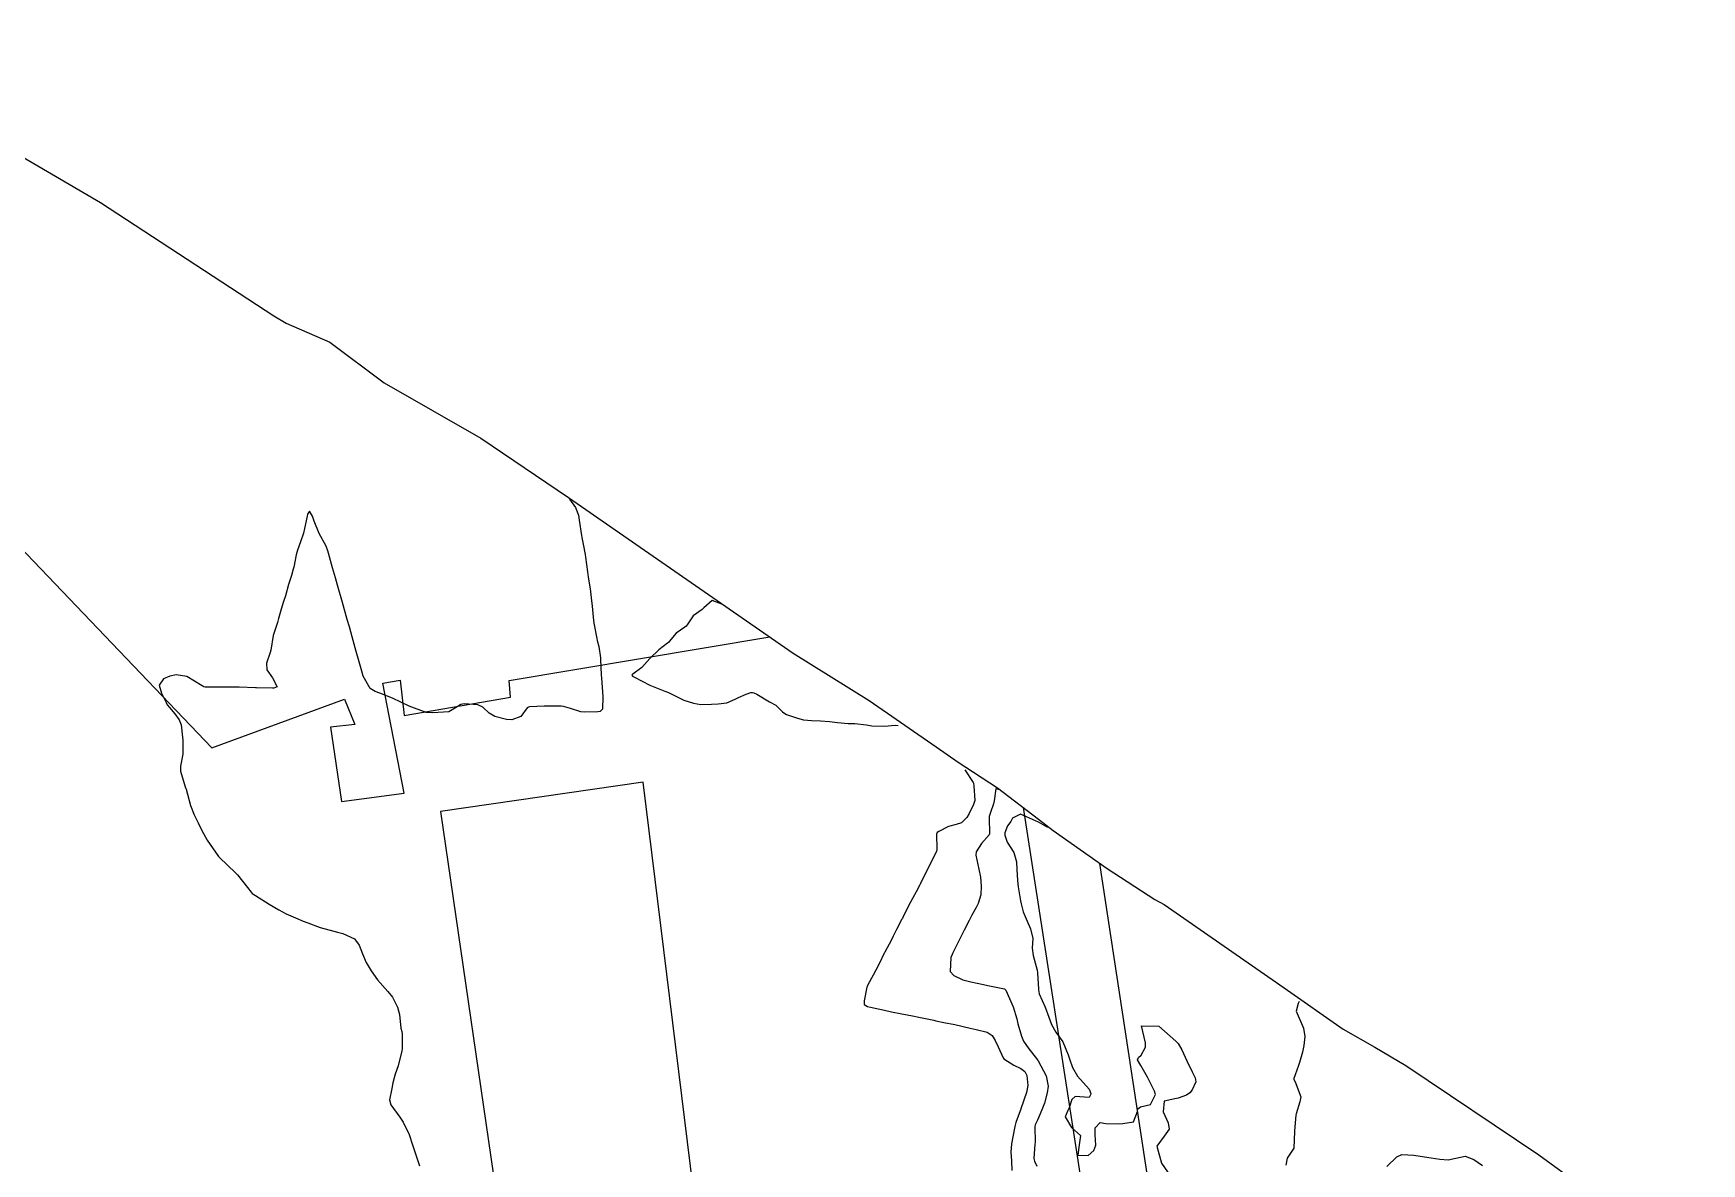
# Model space of a CAD drawing. Header units: metres. Extents: x 286371 to 293043, y 7462578 to 7466404.
# Drawn here: x 286810.2 to 287004.8, y 7466047.4 to 7466179.4 of the extents above; entities that cross this region are included whole.
import ezdxf

# ---------------------------------------------------------------- set-up
doc = ezdxf.new("R2010")
doc.units = ezdxf.units.M
doc.header["$MEASUREMENT"] = 0
for name, color, linetype in [('Area', 45, 'Continuous'), ('Curvas de Nivel 1m', 11, 'Continuous'), ('Curvas de Nivel 5m', 15, 'Continuous'), ('Edificações', 30, 'Continuous'), ('Vias primárias', 230, 'Continuous')]:
    doc.layers.add(name, color=color, linetype=linetype)

msp = doc.modelspace()

# ---------------------------------------------------------------- linework, layer by layer
at = {"layer": 'Area'}
msp.add_polyline3d([(286793.04, 7466174.22, 742.34), (286818.02, 7466159.63, 742.35), (286838.22, 7466146.4, 707.49), (286839.67, 7466145.55, 707.39), (286844.79, 7466143.31, 707.53), (286851.11, 7466138.58, 707.97), (286862.39, 7466132.1, 706.95), (286872.63, 7466125.19, 708.18), (286898.82, 7466107.03, 697.55), (286907.69, 7466101.49, 700.29), (286915.51, 7466096.1, 704.79), (286918.08, 7466094.31, 705.51), (286922.67, 7466091.31, 707.27), (286927.45, 7466087.64, 695.82), (286929.18, 7466086.33, 695.96), (286935.45, 7466081.89, 695.91), (286941.02, 7466078.25, 701.11), (286942.13, 7466077.67, 700.18), (286956.12, 7466067.97, 695.28), (286963, 7466063.13, 695.01), (286966.68, 7466061.04, 694.88), (286970.32, 7466058.88, 694.59), (286985.82, 7466048.47, 699.93), (286995.87, 7466041.16, 693.95)], dxfattribs=at)
at = {"layer": 'Curvas de Nivel 1m', "flags": 128}
for points, elevation in [([(286872.74, 7466125), (286873.42, 7466124.03), (286873.78, 7466123.14), (286873.88, 7466122.53), (286874.12, 7466120.76), (286874.17, 7466120.53), (286874.34, 7466119.75), (286874.57, 7466118.52), (286874.62, 7466118.22), (286874.82, 7466116.52), (286874.91, 7466115.89), (286875.13, 7466114.51), (286875.28, 7466113.46), (286875.39, 7466112.51), (286875.5, 7466111.21), (286875.59, 7466110.5), (286875.93, 7466108.74), (286875.98, 7466108.5), (286876.15, 7466107.78), (286876.35, 7466106.49), (286876.34, 7466106.29), (286876.42, 7466104.49), (286876.47, 7466104.11), (286876.6, 7466102.49), (286876.64, 7466101.91), (286876.59, 7466100.49), (286876.31, 7466100.22), (286876.04, 7466100.18), (286874.43, 7466100.13), (286874.04, 7466100.16), (286872.86, 7466100.54), (286872.05, 7466100.81), (286871.76, 7466100.85), (286870.05, 7466100.85), (286869.79, 7466100.85), (286868.05, 7466100.76), (286867.94, 7466100.73), (286867.81, 7466100.62), (286867.04, 7466099.61), (286866.02, 7466099.23), (286865.38, 7466099.29), (286864.03, 7466099.64), (286863.35, 7466100.01), (286862.63, 7466100.7), (286862.05, 7466100.97), (286860.44, 7466101.12), (286860.05, 7466101.02), (286859.61, 7466100.75), (286858.64, 7466100.16), (286858.03, 7466100.13), (286856.75, 7466100.07), (286856.03, 7466100.1), (286854.04, 7466100.83), (286852.07, 7466101.75), (286850.61, 7466102.35), (286850.08, 7466102.56), (286849.46, 7466102.9), (286848.68, 7466104.34), (286848.51, 7466104.92), (286848.13, 7466106.26), (286847.94, 7466106.93), (286847.86, 7466107.22), (286847.37, 7466108.94), (286847.05, 7466110.08), (286846.8, 7466110.95), (286846.23, 7466112.95), (286845.67, 7466114.96), (286845.42, 7466115.82), (286845.1, 7466116.97), (286844.61, 7466118.69), (286844.52, 7466118.98), (286844.33, 7466119.49), (286843.52, 7466121), (286842.96, 7466122.42), (286842.75, 7466123.01), (286842.39, 7466123.58), (286842.16, 7466123.24), (286842.11, 7466123.02), (286841.83, 7466121.55), (286841.69, 7466121.02), (286841.34, 7466120.03), (286840.99, 7466119.03), (286840.85, 7466118.51), (286840.57, 7466117.04), (286840.51, 7466116.82), (286840.28, 7466116.07), (286840.03, 7466115.28), (286839.96, 7466115.05), (286839.58, 7466113.72), (286839.38, 7466113.06), (286839.11, 7466112.17), (286838.8, 7466111.07), (286838.67, 7466110.6), (286838.17, 7466109.07), (286837.88, 7466107.35), (286837.81, 7466107.08), (286837.38, 7466105.84), (286837.41, 7466105.08), (286838.1, 7466104.12), (286838.63, 7466103.07), (286838.24, 7466102.92), (286838.08, 7466102.92), (286836.2, 7466102.98), (286836.08, 7466102.99), (286834.18, 7466103.03), (286834.08, 7466103.03), (286832.21, 7466103.03), (286832.08, 7466103.03), (286830.21, 7466103.06), (286830.08, 7466103.08), (286829.88, 7466103.2), (286828.1, 7466104.31), (286826.85, 7466104.5), (286826.1, 7466104.32), (286825.35, 7466104.01), (286824.85, 7466103.27), (286825.14, 7466102.35), (286825.68, 7466101.26), (286825.79, 7466101), (286826.05, 7466100.68), (286826.7, 7466099.92), (286827.21, 7466099.24), (286827.44, 7466098.66), (286827.6, 7466097.23), (286827.63, 7466096.88), (286827.64, 7466095.24), (286827.36, 7466093.82), (286827.35, 7466093.24), (286827.91, 7466091.41), (286827.97, 7466091.23), (286828, 7466091.14), (286828.5, 7466089.23), (286828.94, 7466088.13), (286829.4, 7466087.21), (286829.83, 7466086.31), (286830.45, 7466085.19), (286831.78, 7466083.29), (286831.88, 7466083.17), (286833.75, 7466081.39), (286833.98, 7466081.14), (286835.18, 7466079.67), (286835.6, 7466079.12), (286835.71, 7466078.98), (286836.1, 7466078.72), (286837.69, 7466077.73), (286838.83, 7466077.07), (286839.68, 7466076.61), (286840.75, 7466076.11), (286841.66, 7466075.74), (286842.19, 7466075.54), (286843.65, 7466074.98), (286845.25, 7466074.57), (286845.65, 7466074.45), (286846.28, 7466074.31), (286847.64, 7466073.68), (286848.2, 7466072.92), (286848.58, 7466071.94), (286849.03, 7466070.9), (286849.58, 7466069.95), (286850.34, 7466068.88), (286851.54, 7466067.51), (286852.07, 7466066.86), (286852.67, 7466065.69), (286852.89, 7466064.84), (286853.07, 7466063.24), (286853.16, 7466062.84), (286853.2, 7466062.58), (286853.21, 7466060.84), (286853.18, 7466060.59), (286852.74, 7466058.85), (286852.39, 7466057.86), (286852.11, 7466056.86), (286852.01, 7466056.22), (286851.72, 7466054.87), (286851.9, 7466054.3), (286852.92, 7466052.85), (286853.31, 7466052.26), (286854.02, 7466050.83), (286854.37, 7466049.73), (286854.67, 7466048.82), (286855.23, 7466047.19)], 699), ([(286890.51, 7466112.74), (286889.37, 7466113.16), (286888.41, 7466112.31), (286888.22, 7466112.11), (286887.16, 7466111.38), (286886.46, 7466110.34), (286886.36, 7466110.17), (286886.19, 7466110.07), (286885.17, 7466109.37), (286884.35, 7466108.37), (286884.27, 7466108.26), (286884.16, 7466108.19), (286883.15, 7466107.39), (286882.13, 7466106.45), (286882.11, 7466106.43), (286882.09, 7466106.41), (286881.18, 7466105.35), (286880.11, 7466104.56), (286880.03, 7466104.51), (286880.02, 7466104.44), (286880.1, 7466104.34), (286880.33, 7466104.2), (286882.09, 7466103.3), (286883.85, 7466102.6), (286884.08, 7466102.52), (286884.38, 7466102.37), (286886.06, 7466101.54), (286887.22, 7466101.17), (286888.05, 7466101.03), (286889.3, 7466101.05), (286890.06, 7466101.1), (286891.1, 7466101.23), (286892.06, 7466101.65), (286892.46, 7466101.86), (286893.36, 7466102.24), (286893.88, 7466102.43), (286894.08, 7466102.44), (286894.25, 7466102.39), (286894.58, 7466102.22), (286896.06, 7466101.33), (286896.8, 7466100.93), (286897.57, 7466100.16), (286897.84, 7466099.96), (286898.04, 7466099.86), (286899.32, 7466099.42), (286900.03, 7466099.25), (286900.98, 7466099.15), (286902.02, 7466099.1), (286903.05, 7466099.05), (286904.02, 7466098.93), (286905.25, 7466098.81), (286906.02, 7466098.82), (286907.37, 7466098.65), (286908.01, 7466098.54), (286909.48, 7466098.51), (286910.74, 7466098.6), (286911.08, 7466098.57)], 698), ([(286918.84, 7466093.38), (286919.83, 7466091.91), (286919.87, 7466091.83), (286919.91, 7466091.54), (286920.02, 7466089.82), (286920, 7466089.7), (286919.88, 7466089.37), (286919.37, 7466088.32), (286919.08, 7466087.84), (286918.46, 7466087.23), (286917.84, 7466087.01), (286916.94, 7466086.77), (286915.83, 7466086.19), (286915.65, 7466086.07), (286915.55, 7466085.89), (286915.6, 7466084.09), (286915.56, 7466083.89), (286914.98, 7466082.7), (286914.56, 7466081.9), (286914.29, 7466081.37), (286913.74, 7466080.25), (286913.63, 7466080.02), (286913.57, 7466079.92), (286913.4, 7466079.59), (286912.52, 7466077.94), (286911.68, 7466076.28), (286911.57, 7466076.06), (286911.51, 7466075.96), (286910.88, 7466074.75), (286910.49, 7466073.97), (286910.21, 7466073.4), (286909.62, 7466072.29), (286909.51, 7466072.09), (286909.46, 7466071.99), (286908.85, 7466070.74), (286908.46, 7466070), (286908.15, 7466069.43), (286907.56, 7466068.32), (286907.45, 7466068.12), (286907.42, 7466068.02), (286907.1, 7466066.44), (286907.13, 7466066.02), (286907.51, 7466065.77), (286907.84, 7466065.68), (286909.5, 7466065.34), (286910.3, 7466065.17), (286911.5, 7466064.93), (286912.76, 7466064.67), (286913.49, 7466064.52), (286915.23, 7466064.16), (286915.49, 7466064.11), (286916.62, 7466063.88), (286917.48, 7466063.7), (286917.68, 7466063.66), (286919.48, 7466063.26), (286920.2, 7466063.1), (286921.47, 7466062.77), (286922.05, 7466062.38), (286922.41, 7466061.79), (286922.75, 7466061.08), (286923.34, 7466059.78), (286923.42, 7466059.66), (286924.59, 7466058.93), (286925.41, 7466058.55), (286925.85, 7466058.19), (286926.1, 7466057.73), (286926.21, 7466056.56), (286926.06, 7466055.73), (286925.41, 7466053.82), (286925.38, 7466053.74), (286925.37, 7466053.71), (286925.33, 7466053.59), (286924.81, 7466052.25), (286924.68, 7466051.75), (286924.47, 7466050.57), (286924.3, 7466049.76), (286924.23, 7466048.79), (286924.29, 7466047.76), (286924.33, 7466046.65)], 698), ([(286922.78, 7466091.12), (286922.49, 7466091.2), (286922.28, 7466089.79), (286922.22, 7466089.44), (286921.86, 7466088.41), (286921.7, 7466087.95), (286921.68, 7466087.8), (286921.72, 7466085.91), (286921.69, 7466085.8), (286920.82, 7466084.79), (286920.2, 7466083.82), (286920.15, 7466083.45), (286920.5, 7466081.81), (286920.67, 7466080.89), (286920.78, 7466079.81), (286920.74, 7466078.79), (286920.42, 7466077.81), (286920.17, 7466077.34), (286919.68, 7466076.44), (286919.47, 7466076.04), (286919.37, 7466075.83), (286918.8, 7466074.69), (286918.37, 7466073.84), (286918.12, 7466073.36), (286917.61, 7466072.35), (286917.45, 7466072.02), (286917.37, 7466071.86), (286917.24, 7466071.5), (286917.16, 7466069.87), (286917.57, 7466069.41), (286918.62, 7466068.9), (286919.56, 7466068.64), (286921.02, 7466068.33), (286921.55, 7466068.22), (286923.48, 7466067.83), (286923.54, 7466067.81), (286923.58, 7466067.76), (286923.63, 7466067.68), (286924.5, 7466065.75), (286924.92, 7466064.32), (286925.06, 7466063.74), (286925.46, 7466062.3), (286925.7, 7466061.73), (286926.31, 7466060.85), (286927.21, 7466059.71), (286927.31, 7466059.59), (286927.42, 7466059.44), (286928.35, 7466057.69), (286928.57, 7466056.49), (286928.46, 7466055.69), (286928.14, 7466054.49), (286927.86, 7466053.7), (286927.32, 7466052.51), (286927.07, 7466051.96), (286927.02, 7466051.72), (286927.05, 7466049.95), (286927.04, 7466049.72), (286926.92, 7466048.05), (286926.97, 7466047.72), (286927.24, 7466047.14)], 697), ([(286928.55, 7466086.65), (286927.47, 7466087.29), (286925.37, 7466088.23), (286924.42, 7466087.76), (286924.24, 7466087.37), (286923.84, 7466086.85), (286923.54, 7466086.06), (286923.54, 7466085.77), (286923.81, 7466084.97), (286924.59, 7466083.75), (286924.87, 7466082.66), (286924.91, 7466081.75), (286924.99, 7466080.5), (286925.09, 7466079.74), (286925.35, 7466078.09), (286925.42, 7466077.74), (286925.68, 7466076.84), (286926.12, 7466075.73), (286926.52, 7466074.85), (286926.79, 7466073.72), (286926.73, 7466072.6), (286926.82, 7466071.72), (286927.29, 7466070), (286927.35, 7466069.71), (286927.44, 7466067.81), (286927.45, 7466067.71), (286927.54, 7466067.24), (286928.25, 7466065.69), (286928.65, 7466064.53), (286928.97, 7466063.68), (286929.47, 7466062.76), (286930.3, 7466061.66), (286930.93, 7466060.15), (286931.06, 7466059.65), (286931.41, 7466058.64), (286932.02, 7466057.63), (286933.37, 7466056.12), (286933.57, 7466055.61), (286933.53, 7466055.45), (286933.36, 7466055.15), (286931.73, 7466055.27), (286931.35, 7466054.93), (286931.02, 7466053.96), (286930.89, 7466053.65), (286930.57, 7466052.91), (286931.3, 7466051.64), (286932.36, 7466050.7), (286932.2, 7466049.64), (286932.04, 7466048.43), (286933.25, 7466048.4), (286933.92, 7466048.95), (286934.15, 7466049.6), (286934.06, 7466050.84), (286934.05, 7466051.6), (286934.66, 7466052.25), (286935.31, 7466052.11), (286936.79, 7466052.09), (286937.31, 7466052.13), (286938.52, 7466052.32), (286939.01, 7466053.53), (286939.03, 7466053.84), (286939.34, 7466054.05), (286940.51, 7466054.34), (286941.1, 7466055.5), (286940.97, 7466055.9), (286940.16, 7466057.51), (286939.41, 7466058.9), (286939.02, 7466059.53), (286939.14, 7466059.82), (286939.43, 7466060.11), (286939.92, 7466061.04), (286939.95, 7466061.52), (286939.48, 7466063.52), (286941.48, 7466063.49), (286943.46, 7466061.72), (286943.73, 7466061.46), (286944.19, 7466060.71), (286944.75, 7466059.44), (286945.4, 7466058.16), (286945.74, 7466057.43), (286945.81, 7466057), (286945.37, 7466056.05), (286945.1, 7466055.69), (286944.72, 7466055.44), (286943.74, 7466055.07), (286943.35, 7466055), (286942.1, 7466054.73), (286941.98, 7466053.48), (286942.57, 7466052.21), (286942.68, 7466051.47), (286942.12, 7466050.65), (286941.26, 7466049.49), (286941.82, 7466047.49), (286943.2, 7466045.46)], 696)]:
    msp.add_lwpolyline(points, dxfattribs=dict(at, elevation=elevation))
at = {"layer": 'Curvas de Nivel 5m', "elevation": 695, "flags": 128}
for points in [[(286957.85, 7466066.35), (286957.74, 7466066.13), (286957.51, 7466065.24), (286958.39, 7466063.24), (286958.51, 7466062.28), (286958.4, 7466061.24), (286958.24, 7466060.44), (286957.89, 7466059.25), (286957.77, 7466058.88), (286957.39, 7466057.79), (286957.26, 7466057.38), (286957.25, 7466057.26), (286957.38, 7466056.98), (286958.05, 7466055.24), (286957.95, 7466054.64), (286957.52, 7466053.25), (286957.49, 7466053.08), (286957.34, 7466051.25), (286957.34, 7466051.2), (286957.26, 7466049.25), (286956.45, 7466048.06), (286956.32, 7466047.27)], [(286968.08, 7466047.09), (286969.25, 7466048.22), (286969.83, 7466048.48), (286971.25, 7466048.42), (286971.98, 7466048.3), (286973.25, 7466048.1), (286974.29, 7466047.95), (286975.25, 7466047.89), (286976.14, 7466048.07), (286977.25, 7466048.3), (286978.25, 7466047.93), (286979.24, 7466047.22)]]:
    msp.add_lwpolyline(points, dxfattribs=at)
at = {"layer": 'Edificações', "elevation": 715.81}
msp.add_lwpolyline([(286785.05, 7466179.37), (286777.52, 7466162.7), (286782.73, 7466146.47), (286831.01, 7466095.96), (286846.49, 7466101.63), (286847.67, 7466098.68), (286844.83, 7466098.38), (286846.13, 7466089.71), (286853.45, 7466090.66), (286850.97, 7466103.51), (286852.98, 7466103.87), (286853.45, 7466099.74), (286865.86, 7466101.88), (286865.69, 7466103.82), (286896.11, 7466108.91)], dxfattribs=at)
at = {"layer": 'Edificações'}
msp.add_lwpolyline([(286881.33, 7466091.96), (286857.68, 7466088.54), (286865.03, 7466038.04), (286887.56, 7466041.46)], close=True, dxfattribs=at)
at = {"layer": 'Vias primárias'}
for points, elevation in [([(286925.66, 7466089.01), (286936.21, 7466020.92), (286939.29, 7466002.4, 0.221267), (286941.61, 7465999, -0.000269), (286954.71, 7465991.22, 0.021358), (286968.84, 7465983.62, -0.049698), (286973.21, 7465980.95, 0.429937), (286978.8, 7465981.86), (286991.84, 7466008.27), (287004.82, 7466035.16)], 700.11), ([(286999.12, 7466039.09), (286983.41, 7466007.54), (286977.62, 7465996.21, -0.34565), (286969.35, 7465992.39, -0.09616), (286963.47, 7465995.04), (286950.74, 7466002.56, -0.08967), (286947.47, 7466005.38, -0.118694), (286945.58, 7466009.36), (286940.23, 7466045.46), (286934.62, 7466082.47)], 694.01)]:
    msp.add_lwpolyline(points, format="xyb", dxfattribs=dict(at, elevation=elevation))

doc.saveas('drawing.dxf')
